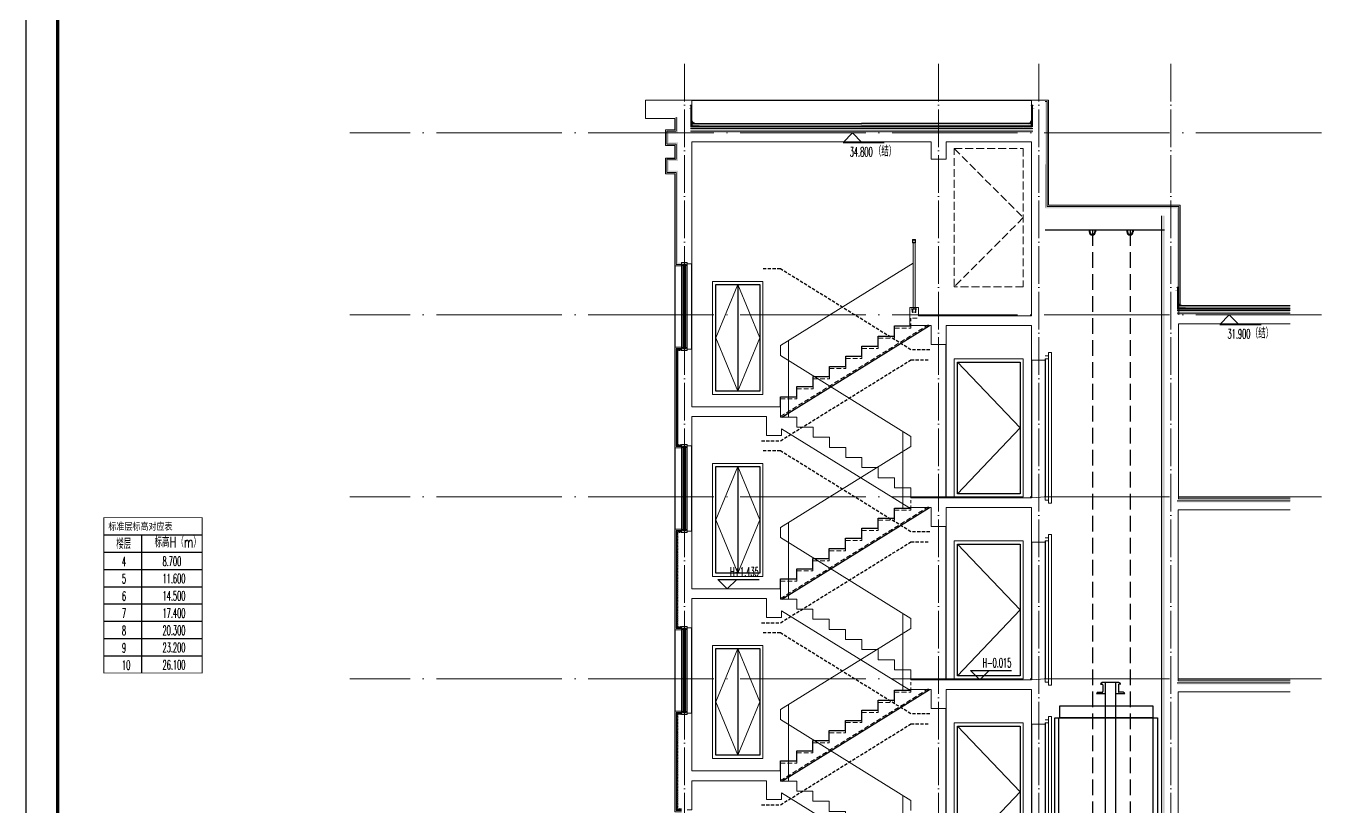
# Model space of a CAD drawing. Extents: x -518115 to 1124316, y -209821 to 1628073.
# Drawn here: x 947430 to 968385, y -85763 to -73330 of the extents above; entities that cross this region are included whole.
import ezdxf
from ezdxf.xclip import XClip

# ---------------------------------------------------------------- set-up
doc = ezdxf.new("R2010")
doc.units = 0
doc.header["$LTSCALE"] = 1000
doc.header["$MEASUREMENT"] = 0
doc.header["$XCLIPFRAME"] = 0
for name, pattern in [('__DASH', [0.35, 0.25, -0.1]), ('DASH', [0.35, 0.25, -0.1]), ('DOTE', [2.42, 2, -0.2, 0.02, -0.2]), ('HIDDEN', [0.375, 0.25, -0.125])]:
    doc.linetypes.add(name, pattern=pattern)
for name, color, linetype in [('3-屋面构造层', 157, 'Continuous'), ('C-Sheet-图框', 101, 'Continuous'), ('DIM_ELEV', 3, 'Continuous'), ('PUB_TEXT', 4, 'Continuous'), ('SURFACE', 6, 'Continuous'), ('图框', 140, 'Continuous'), ('审核', 1, 'Continuous'), ('看线', 251, 'Continuous'), ('立面-看线', 251, 'Continuous'), ('设备', 253, 'Continuous')]:
    doc.layers.add(name, color=color, linetype=linetype)
for name, color, linetype, lineweight in [('DOTE', 19, 'DOTE', 9), ('PUB_HATCH', 8, 'Continuous', 9), ('S_WINDOW', 144, 'Continuous', 15), ('STAIR', 2, 'Continuous', 18), ('WINDOW', 144, 'Continuous', 15), ('内粉刷', 37, 'Continuous', 9), ('填充', 251, 'Continuous', 5), ('立面-普通轮廓', 7, 'Continuous', 18), ('立面-栏杆', 105, 'Continuous', 15), ('立面-窗', 129, 'Continuous', 30), ('立面-窗开启线', 250, 'Continuous', 13), ('细细', 250, 'Continuous', 0)]:
    doc.layers.add(name, color=color, linetype=linetype, lineweight=lineweight)
doc.layers.add('yichutu', color=7, linetype='Continuous', true_color=0xffffff, plot=False)
doc.styles.add('_TCH_DIM', font='SIMPLEX.shx', dxfattribs={"width": 0.7, "bigfont": 'GBCBIG.shx'})
doc.styles.add('宋体', font='', dxfattribs={"height": 50})
doc.styles.get('宋体').set_extended_font_data('SimSun')
pattern_1 = [(315, (-218910.2607, -140541.0897), (-1.767766953, -1.767766953), []), (315, (-218909.0822, -140541.0897), (-1.767766953, -1.767766953), [])]
pattern_2 = [(315, (-218910.2607, -141979.3279), (-1.767766953, -1.767766953), []), (315, (-218909.0822, -141979.3279), (-1.767766953, -1.767766953), [])]

# ---------------------------------------------------------------- blocks, each defined once
blk = doc.blocks.new('A$C549D2611')
at = {"layer": '图框'}
blk.add_lwpolyline([(0, 0), (42050, 0), (42050, -29700), (0, -29700)], close=True, dxfattribs=at)
blk.add_lwpolyline([(0, 0), (42050, 0), (42050, -29700), (0, -29700)], close=True, dxfattribs=at)
at = {"layer": '图框', "const_width": 50}
blk.add_lwpolyline([(41550, -29200), (41550, -500), (1250, -500), (1250, -29200)], close=True, dxfattribs=at)
blk = doc.blocks.new('FGSDFSFSEFESFES')
at = {"layer": 'WINDOW', "ltscale": 0.8}
for p, q in [((175259, -121034), (175209, -121034)), ((175259, -121084), (175209, -121084)), ((175259, -123284), (175209, -123284)), ((175259, -123334), (175209, -123334))]:
    blk.add_line(p, q, dxfattribs=at)
blk.add_lwpolyline([(175159, -123384), (175209, -123384), (175209, -120984), (175159, -120984), (175159, -123384)], dxfattribs=at)
blk = doc.blocks.new('zrszerf')
at = {"layer": '细细'}
h = blk.add_hatch(dxfattribs=at)
h.set_pattern_fill('金属', color=256, style=0)
h.set_pattern_definition(pattern_1)
h.paths.add_polyline_path([(257695, 608543), (257715, 608543), (257715, 608557), (257765, 608557), (257765, 608543), (257785, 608543), (257785, 608588), (257695, 608588)])
h.paths.add_polyline_path([(257713, 608559), (257713, 608545), (257697, 608545), (257697, 608586), (257783, 608586), (257783, 608545), (257767, 608545), (257767, 608559)], flags=16)
h = blk.add_hatch(dxfattribs=at)
h.set_pattern_fill('金属', color=256, style=0)
h.set_pattern_definition(pattern_1)
h.paths.add_polyline_path([(257762, 608555), (257762, 608530), (257750, 608530), (257750, 608540), (257729, 608540), (257729, 608530), (257717, 608530), (257717, 608555)])
h.paths.add_polyline_path([(257719, 608553), (257719, 608532), (257727, 608532), (257727, 608542), (257752, 608542), (257752, 608532), (257760, 608532), (257760, 608553)], flags=16)
h = blk.add_hatch(color=256, dxfattribs=at)
edge = h.paths.add_edge_path()
edge.add_line((257735, 608540), (257735, 608528))
edge.add_arc((257740, 608520), 9.44, 61.5175, 118.4825, ccw=False)
edge.add_line((257744, 608528), (257744, 608540))
edge.add_arc((257740, 608548), 9.44, 241.5175, 298.4825, ccw=False)
h = blk.add_hatch(dxfattribs=at)
h.set_pattern_fill('金属', color=256, style=0)
h.set_pattern_definition(pattern_2)
h.paths.add_polyline_path([(257695, 607233), (257715, 607233), (257715, 607220), (257765, 607220), (257765, 607233), (257785, 607233), (257785, 607188), (257695, 607188)])
h.paths.add_polyline_path([(257713, 607218), (257713, 607231), (257697, 607231), (257697, 607190), (257783, 607190), (257783, 607231), (257767, 607231), (257767, 607218)], flags=16)
h = blk.add_hatch(dxfattribs=at)
h.set_pattern_fill('金属', color=256, style=0)
h.set_pattern_definition(pattern_2)
h.paths.add_polyline_path([(257762, 607222), (257762, 607247), (257750, 607247), (257750, 607237), (257729, 607237), (257729, 607247), (257717, 607247), (257717, 607222)])
h.paths.add_polyline_path([(257719, 607224), (257719, 607245), (257727, 607245), (257727, 607235), (257752, 607235), (257752, 607245), (257760, 607245), (257760, 607224)], flags=16)
h = blk.add_hatch(color=256, dxfattribs=at)
edge = h.paths.add_edge_path()
edge.add_line((257735, 607237), (257735, 607249))
edge.add_arc((257740, 607257), 9.44, 241.5175, 298.4825)
edge.add_line((257744, 607249), (257744, 607237))
edge.add_arc((257740, 607229), 9.44, 61.5175, 118.4825)
at = {"layer": 'S_WINDOW'}
for p, q in [((257695, 607233), (257695, 608543)), ((257717, 607247), (257717, 608530)), ((257762, 607247), (257762, 608530)), ((257785, 607233), (257785, 608543))]:
    blk.add_line(p, q, dxfattribs=at)
for points in [[(257785, 608588), (257785, 608543), (257765, 608543), (257765, 608557), (257715, 608557), (257715, 608543), (257695, 608543), (257695, 608588)], [(257783, 608586), (257783, 608545), (257767, 608545), (257767, 608559), (257713, 608559), (257713, 608545), (257697, 608545), (257697, 608586)], [(257762, 608555), (257762, 608530), (257750, 608530), (257750, 608540), (257729, 608540), (257729, 608530), (257717, 608530), (257717, 608555)], [(257760, 608553), (257760, 608532), (257752, 608532), (257752, 608542), (257727, 608542), (257727, 608532), (257719, 608532), (257719, 608553)], [(257785, 607188), (257785, 607233), (257765, 607233), (257765, 607220), (257715, 607220), (257715, 607233), (257695, 607233), (257695, 607188)], [(257783, 607190), (257783, 607231), (257767, 607231), (257767, 607218), (257713, 607218), (257713, 607231), (257697, 607231), (257697, 607190)], [(257762, 607222), (257762, 607247), (257750, 607247), (257750, 607237), (257729, 607237), (257729, 607247), (257717, 607247), (257717, 607222)], [(257760, 607224), (257760, 607245), (257752, 607245), (257752, 607235), (257727, 607235), (257727, 607245), (257719, 607245), (257719, 607224)]]:
    blk.add_lwpolyline(points, close=True, dxfattribs=at)
at = {"layer": '细细'}
for points in [[(257729, 608530), (257729, 607247)], [(257735, 607249), (257735, 608540)], [(257744, 607249), (257744, 608540)], [(257750, 608530), (257750, 607247)]]:
    blk.add_lwpolyline(points, dxfattribs=at)
for points in [[(257735, 608540), (257735, 608528, -0.253805), (257744, 608528), (257744, 608540, -0.253805)], [(257735, 607237), (257735, 607249, 0.253805), (257744, 607249), (257744, 607237, 0.253805)]]:
    blk.add_lwpolyline(points, format="xyb", close=True, dxfattribs=at)
blk = doc.blocks.new('BFGBFBCBVFB')
at = {"layer": '立面-看线'}
h = blk.add_hatch(dxfattribs=at)
h.set_pattern_fill('HONEY', color=256, scale=7)
h.set_pattern_definition([(0, (93631.251, -359366.987), (16.66875, 9.623705), [11.1125, -22.225]), (120, (93631.251, -359366.987), (-16.66874801, 9.62370845), [11.1125, -22.225]), (60, (93631.251, -359366.987), (1.99e-06, 19.24741345), [-22.225, 11.1125])])
h.paths.add_polyline_path([(896472, 26020), (896472, 25995), (898272, 25995), (898272, 26020)])
h = blk.add_hatch(dxfattribs=at)
h.set_pattern_fill('HONEY', color=256, scale=7)
h.set_pattern_definition([(0, (77469.076, -360831.97), (16.66875, 9.623705), [11.1125, -22.225]), (120, (77469.076, -360831.97), (-16.66874801, 9.62370845), [11.1125, -22.225]), (60, (77469.076, -360831.97), (1.99e-06, 19.24741345), [-22.225, 11.1125])])
h.paths.add_polyline_path([(888492, 24615), (888522, 24615), (888522, 25515), (888577, 25515), (888577, 25545), (888492, 25545)])
h = blk.add_hatch(dxfattribs=at)
h.set_pattern_fill('HONEY', color=256, scale=7)
h.set_pattern_definition([(0, (77469.098, -360831.968), (16.66875, 9.623705), [11.1125, -22.225]), (120, (77469.098, -360831.968), (-16.66874801, 9.62370845), [11.1125, -22.225]), (60, (77469.098, -360831.968), (1.99e-06, 19.24741345), [-22.225, 11.1125])])
h.paths.add_polyline_path([(888492, 24615), (888522, 24615), (888522, 24015), (888577, 24015), (888577, 23985), (888492, 23985)])
at = {"layer": 'PUB_HATCH', "color": 215, "true_color": 0xa953a0}
blk.add_line((896472, 26020), (898272, 26020), dxfattribs=at)
blk.add_lwpolyline([(888577, 25545), (888492, 25545), (888492, 23985), (888577, 23985)], dxfattribs=at)
at = {"layer": 'STAIR', "linetype": 'HIDDEN', "ltscale": 0.3}
blk.add_line((890152, 24462), (892521, 25930), dxfattribs=at)
blk.add_lwpolyline([(890152, 24580), (890152, 24741), (890412, 24741), (890412, 24902), (890672, 24902), (890672, 25063), (890932, 25063), (890932, 25224), (891192, 25224), (891192, 25386), (891452, 25386), (891452, 25547), (891712, 25547), (891712, 25708), (891972, 25708), (891972, 25869), (892232, 25869), (892232, 26030)], dxfattribs=at)
at = {"layer": '内粉刷'}
for p, q in [((896492, 25875), (898272, 25875)), ((896492, 23150), (896492, 25875)), ((890152, 24615), (888742, 24615)), ((888742, 24460), (889932, 24460)), ((889932, 24460), (889932, 24160)), ((889932, 24160), (890172, 24160)), ((890172, 24160), (890172, 24265)), ((894152, 23165), (892232, 23165))]:
    blk.add_line(p, q, dxfattribs=at)
for points in [[(894372, 26080), (894152, 26065)], [(894372, 26080), (894372, 26030)], [(898272, 26050), (896492, 26050)], [(894152, 25910), (894152, 25360), (894372, 25360)], [(888577, 25565), (888472, 25565), (888472, 23965), (888577, 23965)], [(888667, 25535), (888742, 25535), (888742, 24615)], [(892232, 23165), (892232, 23326), (891972, 23326), (891972, 23487), (891712, 23487), (891712, 23648), (891452, 23648), (891452, 23809), (891192, 23809), (891192, 23971), (890932, 23971), (890932, 24132), (890672, 24132), (890672, 24293), (890412, 24293), (890412, 24454), (890152, 24454), (890152, 24615)], [(888667, 23995), (888742, 23995), (888742, 24460)], [(894152, 23010), (892792, 23010), (892792, 22710), (892552, 22710), (892552, 23010), (892198, 23010), (890172, 24265)]]:
    blk.add_lwpolyline(points, dxfattribs=at)
at = {"layer": '看线'}
for p, q in [((888472, 26865), (888472, 25565)), ((888742, 25535), (888742, 26895)), ((892792, 23165), (892792, 25610)), ((894152, 25360), (894152, 23165)), ((894372, 25380), (894372, 23180))]:
    blk.add_line(p, q, dxfattribs=at)
at = {"layer": '看线', "color": 32}
for p, q in [((896492, 26080), (898272, 26080)), ((890177, 24454), (892527, 25910))]:
    blk.add_line(p, q, dxfattribs=at)
blk.add_lwpolyline([(890152, 24615), (890152, 24776), (890412, 24776), (890412, 24937), (890672, 24937), (890672, 25098), (890932, 25098), (890932, 25259), (891192, 25259), (891192, 25421), (891452, 25421), (891452, 25582), (891712, 25582), (891712, 25743), (891972, 25743), (891972, 25904), (892232, 25904), (892232, 25910)], dxfattribs=at)
at = {"xscale": -1}
for name, p in [('zrszerf', (1146362, -581673)), ('FGSDFSFSEFESFES', (1069631, 146464))]:
    blk.add_blockref(name, p, dxfattribs=at)
blk = doc.blocks.new('A$C4D992532')
at = {"layer": 'C-Sheet-图框', "color": 0}
for p, q in [((-872, 1100), (-89, 1100)), ((-872, 1100), (-89, 1100)), ((-572, 1100), (-572, 0)), ((-872, 962), (-89, 962)), ((-872, 825), (-89, 825)), ((-872, 687), (-89, 687)), ((-872, 550), (-89, 550)), ((-872, 412), (-89, 412)), ((-872, 275), (-89, 275)), ((-872, 137), (-89, 137))]:
    blk.add_line(p, q, dxfattribs=at)
at = {"layer": 'C-Sheet-图框', "color": 0, "const_width": 6}
blk.add_lwpolyline([(-872, 0), (-89, 0), (-89, 1237), (-872, 1237)], close=True, dxfattribs=at)
at = {"layer": 'PUB_TEXT', "color": 2, "style": '宋体', "width": 0.8}
blk.add_text('标准层标高对应表', height=57, dxfattribs=at).set_placement((-836, 1140))
at = {"layer": 'PUB_TEXT', "style": '_TCH_DIM'}
for s, height, width, p in [('楼层', 84.4, 0.7, (-773, 989)), ('标高H（m）', 84.4, 0.7, (-468, 1001)), ('4', 74.4, 0.494118, (-728, 851)), ('8.700', 74.4, 0.494118, (-405, 853)), ('5', 74.4, 0.494118, (-728, 714)), ('11.600', 74.4, 0.494118, (-405, 716)), ('6', 74.4, 0.494118, (-728, 576)), ('14.500', 74.4, 0.494118, (-405, 578)), ('7', 74.4, 0.494118, (-728, 439)), ('17.400', 74.4, 0.494118, (-405, 441)), ('8', 74.4, 0.494118, (-728, 301)), ('20.300', 74.4, 0.494118, (-405, 303)), ('9', 74.4, 0.494118, (-728, 164)), ('23.200', 74.4, 0.494118, (-405, 166)), ('10', 74.4, 0.494118, (-728, 26)), ('26.100', 74.4, 0.494118, (-405, 28))]:
    blk.add_text(s, height=height, dxfattribs=dict(at, width=width)).set_placement(p)
blk = doc.blocks.new('yct-841-594-84100-59399.9999999999-100-1000.0')
at = {"layer": 'yichutu', "color": 7, "true_color": 0xffffff}
blk.add_lwpolyline([(0, 0), (0, 59400), (84100, 59400), (84100, 0)], close=True, dxfattribs=at)
blk = doc.blocks.new('A$C3EC504A2')
at = {"layer": '设备', "color": 206}
for p, q in [((-213, 1599), (-143, 1599)), ((-173, 1735), (-143, 1735)), ((143, 1764), (-143, 1764)), ((-133, 1725), (-133, 1609)), ((-92, 1764), (-92, -1418)), ((83, 1764), (83, -1418)), ((83, 1764), (83, 1570)), ((133, 1725), (133, 1609)), ((173, 1735), (143, 1735)), ((213, 1599), (143, 1599)), ((-92, 1570), (-242, 1570)), ((242, 1570), (83, 1570)), ((-952, 1158), (-869, 1158)), ((-175, -1205), (-175, -870)), ((175, -1205), (175, -870)), ((300, -1038), (-300, -1038)), ((-960, -1298), (835, -1298)), ((-960, -1298), (-960, -1418)), ((835, -1298), (835, -1418)), ((-960, -1418), (835, -1418)), ((-213, -1557), (-143, -1557)), ((-173, -1491), (-143, -1491)), ((143, -1462), (-143, -1462)), ((-142, -1418), (-142, -1462)), ((-133, -1501), (-133, -1547)), ((-92, -1462), (-92, -1586)), ((83, -1462), (83, -1586)), ((133, -1418), (133, -1462)), ((133, -1501), (133, -1547)), ((173, -1491), (143, -1491)), ((213, -1557), (143, -1557)), ((242, -1586), (-242, -1586))]:
    blk.add_line(p, q, dxfattribs=at)
for points in [[(723, 1363), (723, 1158), (-869, 1158), (-869, 1363)], [(723, 1158), (723, -1298), (-960, -1298), (-960, 1158)]]:
    blk.add_lwpolyline(points, close=True, dxfattribs=at)
for points in [[(-960, 1158), (-893, 1158), (-893, -1298)], [(723, 1158), (806, 1158), (806, -1298)]]:
    blk.add_lwpolyline(points, dxfattribs=at)
for centre, radius, start, end in [((-213, 1570), 29.1, 90, 180), ((-143, 1735), 29.1, 90, 180), ((-143, 1725), 10, 0, 90), ((-143, 1609), 10, 270, 0), ((143, 1725), 10, 90, 180), ((143, 1609), 10, 180, 270), ((143, 1735), 29.1, 0, 90), ((213, 1570), 29.1, 0, 90), ((-213, -1586), 29.1, 90, 180), ((-143, -1491), 29.1, 90, 180), ((-143, -1501), 10, 0, 90), ((-143, -1547), 10, 270, 0), ((143, -1501), 10, 90, 180), ((143, -1547), 10, 180, 270), ((143, -1491), 29.1, 0, 90), ((213, -1586), 29.1, 0, 90)]:
    blk.add_arc(centre, radius, start, end, dxfattribs=at)
blk = doc.blocks.new('FGHFG4334GDFGDFFGGGGGGDFG4G')
at = {"layer": 'SURFACE', "const_width": 2.25}
for points in [[(47, 0), (0, 0)], [(47, -28), (0, -28)]]:
    blk.add_lwpolyline(points, dxfattribs=at)
at = {"layer": 'SURFACE', "const_width": 1.5}
blk.add_lwpolyline([(47, 17, -1), (47, 5), (47, -7, -1), (47, -19), (47, -37), (53, -48), (53, -73)], format="xyb", dxfattribs=at)
blk = doc.blocks.new('FGDGDGD')
at = {"layer": '3-屋面构造层'}
h = blk.add_hatch(dxfattribs=at)
h.set_pattern_fill('隔热材料01', color=256, scale=7.692308, style=0)
h.set_pattern_definition([(270, (9.5186, 433.228), (3.846153863, -7e-16), [0.385980771, -3.460173092]), (270, (6.637, 433.228), (3.846153863, -7e-16), [0.385980771, -3.460173092]), (90, (8.5996, 430.618), (-3.846153863, 2e-16), [0.385980771, -3.460173092]), (90, (7.556, 430.618), (-3.846153863, 2e-16), [0.385980771, -3.460173092]), (180, (10.002, 430), (-5e-16, -3.846153863), [3.848019248, 0.001865385]), (135, (8.9282, 430.193), (2e-16, 3.846144175), [0.328307694, -5.110980792]), (116.56505, (12.5422, 430.4251), (8.6793e-06, 3.8461487416), [0.215769232, -8.384500037]), (116.56505, (8.696, 430.4251), (8.6793e-06, 3.8461487416), [0.215769232, -8.384500037]), (153.43495, (13.1603, 430), (-8.679e-06, 3.846148742), [0.431538463, -8.168730805]), (153.43495, (9.3142, 430), (-8.679e-06, 3.846148742), [0.431538463, -8.168730805]), (63.43495, (12.4457, 431.0041), (-8.6793e-06, 3.8461487416), [2.054923086, -6.545346183]), (63.43495, (8.5996, 431.0041), (-8.6793e-06, 3.8461487416), [2.054923086, -6.545346183]), (116.56505, (13.3647, 433.228), (8.6793e-06, 3.8461487416), [0.215769232, -8.384500037]), (116.56505, (9.5186, 433.228), (8.6793e-06, 3.8461487416), [0.215769232, -8.384500037]), (135, (9.422, 433.421), (2e-16, 3.846144175), [0.328307694, -5.110980792]), (153.43495, (13.036, 433.6532), (-8.679e-06, 3.846148742), [0.431538463, -8.168730805]), (153.43495, (9.19, 433.6532), (-8.679e-06, 3.846148742), [0.431538463, -8.168730805]), (45, (6.7336, 433.421), (2e-16, 3.846144175), [0.328307694, -5.110980792]), (63.43495, (10.4833, 433.228), (-8.6793e-06, 3.8461487416), [0.215769232, -8.384500037]), (63.43495, (6.6371, 433.228), (-8.6793e-06, 3.8461487416), [0.215769232, -8.384500037]), (26.56505, (10.812, 433.6532), (8.679e-06, 3.846148742), [0.431538463, -8.168730805]), (26.56505, (6.9658, 433.6532), (8.679e-06, 3.846148742), [0.431538463, -8.168730805]), (116.56505, (11.4023, 431.0041), (8.6793e-06, 3.8461487416), [2.054923086, -6.545346183]), (116.56505, (7.5561, 431.0041), (8.6793e-06, 3.8461487416), [2.054923086, -6.545346183]), (45, (7.2275, 430.193), (2e-16, 3.846144175), [0.328307694, -5.110980792]), (63.43495, (11.3058, 430.4251), (-8.6793e-06, 3.8461487416), [0.215769232, -8.384500037]), (63.43495, (7.4596, 430.4251), (-8.6793e-06, 3.8461487416), [0.215769232, -8.384500037]), (26.56505, (10.6877, 430), (8.679e-06, 3.846148742), [0.431538463, -8.168730805]), (26.56505, (6.8415, 430), (8.679e-06, 3.846148742), [0.431538463, -8.168730805])])
edge = h.paths.add_edge_path()
edge.add_arc((682181, 585366), 9.23, 450, 540, ccw=False)
edge.add_line((682181, 585375), (682192, 585375))
edge.add_line((682192, 585375), (682192, 585366))
edge.add_line((682192, 585366), (682172, 585366))
h = blk.add_hatch(dxfattribs=at)
h.set_pattern_fill('混凝土', color=256, scale=5, angle=-1.1458, style=0)
h.set_pattern_definition([(48.854237, (-82751.966, -43707.863), (35.7930991, -3.8540962), [3.75, -41.25]), (353.854237, (-82751.966, -43707.863), (-6.1841378, 37.7408106), [3, -33]), (99.305637, (-82748.983, -43708.185), (29.6089874, 33.886691), [3.1870095, -35.0571056]), (45.038437, (-82751.766, -43697.865), (53.1858973, -9.3413237), [5.625, -61.875]), (95.489837, (-82747.334, -43698.644), (47.6977146, 47.7616795), [4.7805144, -52.58565]), (350.038437, (-82751.766, -43697.865), (47.6976773, 47.7617167), [4.5, -49.5]), (19.854237, (-82746.817, -43700.465), (29.4368469, -20.7237073), [3.75, -41.25]), (324.854237, (-82746.817, -43700.465), (12.8883392, 36.0069862), [3, -33]), (70.305637, (-82744.364, -43702.192), (42.3251977, 15.2832459), [3.1870095, -35.0571056]), (36.3542372, (-82751.966, -43707.863), (0.9406985, 16.62920733), [0, -32.6, 0, -33.5, 0, -33.125]), (6.3542372, (-82751.966, -43707.863), (13.54517982, 19.45362572), [0, -19.1, 0, -31.85, 0, -12.625]), (326.3542372, (-82763.114, -43707.64), (26.66323482, -1.66123381), [0, -12.5, 0, -39, 0, -51.75]), (316.3542372, (-82768.113, -43707.54), (29.2535633, 4.4211788), [0, -16.25, 0, -25.9, 0, -36.75])])
h.paths.add_polyline_path([(674875, 585046), (674875, 585086), (682172, 585086), (682172, 585046)])
h = blk.add_hatch(dxfattribs=at)
h.set_pattern_fill('隔热材料03', color=256, scale=12.5, style=0)
h.set_pattern_definition([(113.578, (-500407.8114, 374696.8656), (-0.0086926214, 6.2699620763), [1.075, -0.5693125, 2.8375, -0.5693125, 1.075, -0.6825]), (66.42, (-500406.1744, 374696.8656), (2.727787851, 6.0425e-05), [1.075, -0.5693125, 2.840375, -0.5693125, 1.075, -0.6825]), (180, (-500406.1744, 374696.8656), (0, 6.25), [1.636625, -1.0910625]), (180, (-500407.538, 374702.4906), (0, 6.25), [1.636625, -1.0910625]), (90, (-500405.7427, 374697.8548), (2.72775, 2e-16), [0.52175, -5.72825]), (90, (-500407.1066, 374700.9798), (2.72775, 2e-16), [0.52175, -5.72825]), (90, (-500408.2427, 374697.8548), (2.72775, 2e-16), [0.52175, -5.72825]), (90, (-500409.6066, 374700.9798), (2.72775, 2e-16), [0.52175, -5.72825])])
edge = h.paths.add_edge_path()
edge.add_line((682178, 585086), (682178, 585050))
edge.add_arc((682172, 585050), 6.25, 270, 360, ccw=False)
edge.add_line((682172, 585044), (682172, 585086))
edge.add_line((682172, 585086), (682178, 585086))
h = blk.add_hatch(dxfattribs=at)
h.set_pattern_fill('焦渣矿渣', color=256, scale=4, angle=-1.1458, style=0)
h.set_pattern_definition([(358.8542372, (-82751.966, -43697.863), (8.27546507, 13.69326162), [1.6, -14.4]), (298.8542372, (-82751.966, -43697.863), (15.99644496, -0.32013217), [1.6, -14.4]), (238.8542372, (-82750.366, -43697.895), (7.72097989, -14.0133938), [1.6, -14.4]), (268.8542372, (-82745.567, -43697.991), (15.83683295, -8.3183365), [2.4, -11.456]), (268.8542372, (-82743.967, -43698.023), (15.83683295, -8.3183365), [2.4, -11.456]), (268.8542372, (-82742.368, -43698.055), (15.83683295, -8.3183365), [2.4, -11.456])])
h.paths.add_polyline_path([(674875, 585006), (674875, 585036), (682192, 585036), (682192, 585006)])
h = blk.add_hatch(dxfattribs=at)
h.set_pattern_fill('加气混凝土', color=256, scale=5, style=0)
h.set_pattern_definition([(0, (-82734.266, -43726.163), (30, 60), [0, -60]), (0, (-82769.366, -43734.263), (30, 60), [0, -60]), (0, (-82749.866, -43734.863), (30, 60), [0, -60]), (0, (-82728.566, -43717.163), (30, 60), [0, -60]), (0, (-82753.466, -43737.863), (30, 60), [0, -60]), (0, (-82722.566, -43679.363), (30, 60), [0, -60]), (0, (-82740.866, -43684.163), (30, 60), [0, -60]), (0, (-82731.266, -43691.663), (30, 60), [0, -60]), (0, (-82780.166, -43692.863), (30, 60), [0, -60]), (0, (-82750.766, -43695.563), (30, 60), [0, -60]), (0, (-82762.166, -43710.863), (30, 60), [0, -60]), (0, (-82761.566, -43733.363), (30, 60), [0, -60]), (0, (-82739.066, -43735.763), (30, 60), [0, -60]), (0, (-82722.566, -43709.363), (30, 60), [0, -60]), (0, (-82778.666, -43718.663), (30, 60), [0, -60]), (0, (-82773.566, -43708.463), (30, 60), [0, -60]), (0, (-82750.166, -43712.663), (30, 60), [0, -60]), (0, (-82758.566, -43721.363), (30, 60), [0, -60]), (0, (-82763.366, -43701.563), (30, 60), [0, -60]), (0, (-82755.866, -43679.063), (30, 60), [0, -60]), (0, (-82776.266, -43731.263), (30, 60), [0, -60]), (0, (-82743.266, -43691.363), (30, 60), [0, -60]), (0, (-82771.166, -43690.463), (30, 60), [0, -60]), (0, (-82775.966, -43682.663), (30, 60), [0, -60]), (130.601294, (-82726.2516, -43698.149), (-149.999998343, 180.000000787), [2.6341554, -1103.7111]), (18.4349488, (-82730.537, -43697.006), (149.99999945, 59.99999956), [2.710524, -376.76279]), (90, (-82730.537, -43699.578), (30, 60), [2.5714284, -117.428565]), (161.565051, (-82727.966, -43700.435), (-150.000000755, 59.99999553), [2.710524, -376.76279]), (53.1301023, (-82727.966, -43700.435), (30.00000006, 59.99999997), [2.857143, -297.14285]), (135, (-82725.68, -43731.006), (-30.00000363, 59.99999594), [2.424366, -167.28126]), (45, (-82729.109, -43731.006), (29.9999998, 59.99999976), [2.424366, -167.28126]), (135, (-82727.394, -43732.72), (-30.00000363, 59.99999594), [2.424366, -167.28126]), (45, (-82727.394, -43732.72), (29.9999998, 59.99999976), [2.424366, -167.28126]), (116.565051, (-82754.537, -43690.72), (-5.2e-06, 119.9999967), [3.1943826, -63.88765]), (180, (-82755.966, -43687.863), (-30, 60), [3.4285716, -56.571425]), (63.434949, (-82760.823, -43690.72), (3e-07, 119.9999994), [3.1943826, -63.88765]), (116.565051, (-82759.394, -43693.58), (-5.2e-06, 119.9999967), [3.1943826, -63.88765]), (0, (-82759.394, -43693.58), (30, 60), [3.4285716, -56.571425]), (63.434949, (-82755.966, -43693.58), (3e-07, 119.9999994), [3.1943826, -63.88765]), (107.102728, (-82731.9658, -43711.0063), (-89.999996559, 300.000000484), [3.8861346, -1628.29025]), (143.972626, (-82733.1087, -43707.292), (-569.999992774, 419.999999525), [3.8861346, -812.202]), (180, (-82736.25, -43705.006), (-30, 60), [3.7142856, -56.28571]), (36.0273733, (-82743.1087, -43707.292), (569.999995788, 419.999995472), [3.8861346, -812.202]), (71.5650511, (-82744.252, -43710.721), (90.00000046, 299.99999948), [3.6140316, -375.85928]), (107.102728, (-82743.1087, -43714.4348), (-89.999996559, 300.000000484), [3.8861346, -1628.29025]), (143.972626, (-82739.966, -43716.7206), (-569.999992774, 419.999999525), [3.8861346, -812.202]), (0, (-82739.966, -43716.72), (30, 60), [3.7142856, -56.28571]), (36.0273733, (-82736.2516, -43716.7206), (569.999995788, 419.999995472), [3.8861346, -812.202]), (71.5650511, (-82733.109, -43714.435), (90.00000046, 299.99999948), [3.6140316, -375.85928]), (150.255118, (-82731.3944, -43683.006), (-90.000000213, 59.999999257), [2.303502, -481.43196]), (90, (-82733.394, -43684.15), (30, 60), [2.2857144, -117.714275]), (29.7448813, (-82733.3944, -43684.149), (90.000000053, 59.99999972), [2.303502, -481.43196]), (116.565051, (-82745.394, -43725.58), (-5.2e-06, 119.9999967), [3.1943826, -63.88765]), (168.690067, (-82746.823, -43722.7206), (-270.0000002, 59.999998494), [2.9137254, -608.96855]), (41.1859251, (-82751.9658, -43724.149), (749.999995456, 659.999994229), [3.0371844, -1272.5802]), (90, (-82751.966, -43727.006), (30, 60), [2.857143, -117.14285]), (138.814074, (-82749.68, -43729.0063), (-749.999986669, 660.000004204), [3.0371844, -1272.5802]), (16.6992442, (-82749.68, -43729.0063), (989.999992552, 299.999996858), [2.982945, -1249.85375]), (60.9453959, (-82746.823, -43728.149), (29.99999992, 59.999999469), [2.9416086, -1232.53395]), (109.983106, (-82770.5373, -43700.4348), (-150.000000565, 419.9999988885), [3.3442002, -1401.21975]), (155.556045, (-82771.68, -43697.292), (-390.0000014866, 179.99999626), [3.4522986, -1446.51315]), (24.4439547, (-82777.9658, -43697.292), (390.0000001945, 179.999999134), [3.4522986, -1446.51315]), (70.0168934, (-82779.1087, -43700.4348), (150.000000452, 419.999998958), [3.3442002, -1401.21975]), (109.983106, (-82777.9658, -43703.5777), (-150.000000565, 419.9999988885), [3.3442002, -1401.21975]), (160.016893, (-82774.823, -43704.7206), (-150.000000088, 59.999997267), [3.3442002, -698.93775]), (19.9831065, (-82774.823, -43704.7206), (149.999999176, 59.999999905), [3.3442002, -698.93775]), (70.0168934, (-82771.68, -43703.5777), (150.000000452, 419.999998958), [3.3442002, -1401.21975]), (122.005383, (-82748.2516, -43705.8634), (-30.000004026, 59.999996937), [2.6954232, -563.3434]), (18.4349488, (-82752.252, -43704.435), (149.99999945, 59.99999956), [2.710524, -376.76279]), (90, (-82752.252, -43707.006), (30, 60), [2.5714284, -117.428565]), (161.565051, (-82749.68, -43707.863), (-150.000000755, 59.99999553), [2.710524, -376.76279]), (54.4623222, (-82749.68, -43707.8634), (209.999999696, 299.99999955), [2.457807, -1029.82115]), (116.565051, (-82765.68, -43720.435), (-5.2e-06, 119.9999967), [3.1943826, -63.88765]), (180, (-82767.11, -43717.58), (-30, 60), [3.142857, -56.85714]), (59.0362434, (-82771.966, -43720.435), (30.000000098, 59.99999971), [3.3319728, -696.3822]), (120.963756, (-82770.2516, -43723.292), (-30.0000041, 59.999997245), [3.3319728, -696.3822]), (0, (-82770.25, -43723.29), (30, 60), [3.142857, -56.85714]), (63.434949, (-82767.11, -43723.29), (3e-07, 119.9999994), [3.1943826, -63.88765])])
h.paths.add_polyline_path([(682192, 584936), (674875, 584936), (674875, 584966), (682192, 584966)])
at = {"layer": '立面-看线'}
h = blk.add_hatch(dxfattribs=at)
h.set_pattern_fill('HONEY', color=256, scale=7)
h.set_pattern_definition([(0, (-799653.24, -415240.13), (16.66875, 9.623705), [11.1125, -22.225]), (120, (-799653.24, -415240.13), (-16.66874801, 9.62370845), [11.1125, -22.225]), (60, (-799653.24, -415240.13), (1.99e-06, 19.24741345), [-22.225, 11.1125])])
h.paths.add_polyline_path([(682192, 584966), (674875, 584966), (674875, 585006), (682192, 585006)])
at = {"layer": '3-屋面构造层'}
for p, q in [((682178, 585086), (674875, 585086)), ((682172, 585086), (682172, 585044)), ((682172, 585046), (674875, 585046)), ((682192, 585036), (674875, 585036))]:
    blk.add_line(p, q, dxfattribs=at)
at = {"layer": '3-屋面构造层', "color": 251, "linetype": 'DASH', "ltscale": 0.05, "true_color": 0x636466, "const_width": 2.5}
for points in [[(682057, 585043), (682172, 585043, 0.414214), (682179, 585050), (682179, 585366)], [(682057, 585039), (682172, 585039, 0.414214), (682183, 585050), (682183, 585366)]]:
    blk.add_lwpolyline(points, format="xyb", dxfattribs=at)
at = {"layer": '3-屋面构造层', "color": 251, "true_color": 0x636466}
for points in [[(682057, 585041), (682172, 585041, 0.414214), (682180, 585050), (682180, 585366)], [(682057, 585044), (682172, 585044, 0.414214), (682178, 585050), (682178, 585366)], [(682057, 585040), (682172, 585040, 0.414214), (682182, 585050), (682182, 585366), (682184, 585366), (682184, 585050, -0.414214), (682172, 585038), (682057, 585038)]]:
    blk.add_lwpolyline(points, format="xyb", dxfattribs=at)
at = {"layer": '3-屋面构造层', "ltscale": 0.8}
blk.add_lwpolyline([(682172, 585366, -0.414214), (682181, 585375), (682192, 585375), (682192, 585366), (682172, 585366)], format="xyb", dxfattribs=at)
at = {"layer": '3-屋面构造层', "color": 251, "linetype": 'DASH', "ltscale": 0.05, "true_color": 0x636466, "const_width": 2.5}
for points in [[(682043, 585039), (674875, 585039)], [(682057, 585043), (682043, 585039)]]:
    blk.add_lwpolyline(points, dxfattribs=at)
at = {"layer": '3-屋面构造层', "color": 251, "true_color": 0x636466}
for points in [[(682043, 585040), (674875, 585040)], [(674875, 585038), (682043, 585038)], [(682056, 585044), (682042, 585040)], [(682043, 585038), (682057, 585042)]]:
    blk.add_lwpolyline(points, dxfattribs=at)
at = {"layer": '3-屋面构造层'}
blk.add_arc((682122, 585136), 50, 270, 360, dxfattribs=at)
at = {"layer": 'PUB_HATCH', "color": 215, "true_color": 0xa953a0}
for p, q in [((682192, 585006), (674875, 585006)), ((682192, 584966), (674875, 584966))]:
    blk.add_line(p, q, dxfattribs=at)
at = {"layer": '3-屋面构造层', "color": 1, "xscale": -1}
blk.add_blockref('FGHFG4334GDFGDFFGGGGGGDFG4G', (682218, 585349), dxfattribs=at)
blk = doc.blocks.new('FSDFSFSFE')
at = {"layer": '立面-普通轮廓'}
blk.add_lwpolyline([(794554, 401371), (793454, 401371), (793454, 403571), (794554, 403571)], close=True, dxfattribs=at)
at = {"layer": '立面-窗'}
blk.add_lwpolyline([(794504, 401421), (793504, 401421), (793504, 403521), (794504, 403521)], close=True, dxfattribs=at)
at = {"layer": '立面-窗开启线', "ltscale": 0.5}
blk.add_lwpolyline([(793504, 403521), (794504, 402471), (793504, 401421)], dxfattribs=at)
blk = doc.blocks.new('GDFGDGHDCAS')
at = {"layer": '立面-普通轮廓'}
blk.add_lwpolyline([(887241, 98178), (886441, 98178), (886441, 99978), (887241, 99978)], close=True, dxfattribs=at)
at = {"layer": '立面-窗'}
blk.add_line((886841, 99928), (886841, 98228), dxfattribs=at)
blk.add_lwpolyline([(887191, 98228), (886491, 98228), (886491, 99928), (887191, 99928)], close=True, dxfattribs=at)
at = {"layer": '立面-窗开启线', "ltscale": 0.5}
for points in [[(886841, 99928), (886491, 99078), (886841, 98228)], [(886841, 99928), (887191, 99078), (886841, 98228)]]:
    blk.add_lwpolyline(points, dxfattribs=at)

msp = doc.modelspace()

# ---------------------------------------------------------------- hatches: boundary and pattern name
at = {"layer": '填充', "true_color": 0x93278f}
h = msp.add_hatch(dxfattribs=at)
h.set_pattern_fill('隔热材料02', color=217, scale=100, angle=90, style=0)
h.set_pattern_definition([(90, (1574301.954, -1265571.813), (-50, 3e-15), []), (90, (1574285.287, -1265571.813), (-50, 3e-15), []), (360, (1574276.656, -1265528.07), (1e-14, 50), [5.01775, -44.98225]), (360, (1574276.656, -1265565.53), (1e-14, 50), [5.01775, -44.98225]), (180, (1574310.585, -1265540.02), (-6e-15, -50), [5.01775, -44.98225]), (180, (1574310.585, -1265553.584), (-6e-15, -50), [5.01775, -44.98225]), (270, (1574318.62, -1265521.79), (50, -9e-15), [50.02425, 0.02425]), (225, (1574316.112, -1265535.746), (-49.99987405, 6e-15), [4.268, -66.44275]), (206.56505, (1574313.094, -1265488.764), (-49.99993342, 0.00011283), [2.805, -108.9985]), (206.56505, (1574313.094, -1265538.764), (-49.99993342, 0.00011283), [2.805, -108.9985]), (243.43495, (1574318.62, -1265480.73), (-49.9999334, -0.0001128), [5.61, -106.1935]), (243.43495, (1574318.62, -1265530.73), (-49.9999334, -0.0001128), [5.61, -106.1935]), (153.43495, (1574305.567, -1265490.019), (-49.99993342, -0.00011283), [26.714, -85.0895]), (153.43495, (1574305.567, -1265540.019), (-49.99993342, -0.00011283), [26.714, -85.0895]), (206.56505, (1574276.656, -1265478.072), (-49.99993342, 0.00011283), [2.805, -108.9985]), (206.56505, (1574276.656, -1265528.072), (-49.99993342, 0.00011283), [2.805, -108.9985]), (225, (1574274.147, -1265529.326), (-49.99987405, 6e-15), [4.268, -66.44275]), (243.43495, (1574271.13, -1265482.344), (-49.9999334, -0.0001128), [5.61, -106.1935]), (243.43495, (1574271.13, -1265532.344), (-49.9999334, -0.0001128), [5.61, -106.1935]), (135, (1574274.147, -1265564.276), (-49.99987405, 3e-15), [4.268, -66.44275]), (153.43495, (1574276.656, -1265515.53), (-49.99993342, -0.00011283), [2.805, -108.9985]), (153.43495, (1574276.656, -1265565.53), (-49.99993342, -0.00011283), [2.805, -108.9985]), (116.56505, (1574271.13, -1265511.26), (-49.9999334, 0.0001128), [5.61, -106.1935]), (116.56505, (1574271.13, -1265561.26), (-49.9999334, 0.0001128), [5.61, -106.1935]), (206.56505, (1574305.567, -1265503.584), (-49.99993342, 0.00011283), [26.714, -85.0895]), (206.56505, (1574305.567, -1265553.584), (-49.99993342, 0.00011283), [26.714, -85.0895]), (135, (1574316.112, -1265557.856), (-49.99987405, 3e-15), [4.268, -66.44275]), (153.43495, (1574313.094, -1265504.838), (-49.99993342, -0.00011283), [2.805, -108.9985]), (153.43495, (1574313.094, -1265554.838), (-49.99993342, -0.00011283), [2.805, -108.9985]), (116.56505, (1574318.62, -1265512.874), (-49.9999334, 0.0001128), [5.61, -106.1935]), (116.56505, (1574318.62, -1265562.874), (-49.9999334, 0.0001128), [5.61, -106.1935])])
h.paths.add_polyline_path([(965513.3, -92428.4), (965563.3, -92428.4), (965563.3, -76348.4), (965513.3, -76348.4)])
at = {"layer": '立面-看线'}
h = msp.add_hatch(dxfattribs=at)
h.set_pattern_fill('HONEY', color=256, scale=7)
h.set_pattern_definition([(0, (152640.071, -460905.364), (16.66875, 9.623705), [11.1125, -22.225]), (120, (152640.071, -460905.364), (-16.66874801, 9.62370845), [11.1125, -22.225]), (60, (152640.071, -460905.364), (1.99e-06, 19.24741345), [-22.225, 11.1125])])
h.paths.add_polyline_path([(963693.3, -74558.4), (963693.3, -74528.4), (963663.3, -74528.4), (963663.3, -76228.4), (963693.3, -76228.4), (963693.3, -74558.4)])
h = msp.add_hatch(dxfattribs=at)
h.set_pattern_fill('HONEY', color=256, scale=7)
h.set_pattern_definition([(0, (146760.13, -463425.352), (16.66875, 9.623705), [11.1125, -22.225]), (120, (146760.13, -463425.352), (-16.66874801, 9.62370845), [11.1125, -22.225]), (60, (146760.13, -463425.352), (1.99e-06, 19.24741345), [-22.225, 11.1125])])
h.paths.add_polyline_path([(957813.4, -75628.4), (957663.3, -75628.4), (957663.3, -75478.4), (957813.4, -75478.4), (957813.4, -75178.4), (957663.3, -75178.4), (957663.3, -75028.4), (957813.4, -75028.4), (957813.4, -74778.4), (957783.3, -74778.4), (957783.3, -74998.4), (957633.3, -74998.4), (957633.3, -75208.4), (957783.3, -75208.4), (957783.3, -75448.4), (957633.3, -75448.4), (957633.3, -75658.4), (957783.3, -75658.4), (957783.4, -77123.4), (957868.4, -77123.4), (957868.4, -77093.4), (957813.4, -77093.4)])
h = msp.add_hatch(dxfattribs=at)
h.set_pattern_fill('HONEY', color=256, scale=7)
h.set_pattern_definition([(0, (-257233.27, -384596.933), (16.66875, 9.623705), [11.1125, -22.225]), (120, (-257233.27, -384596.933), (-16.66874801, 9.62370845), [11.1125, -22.225]), (60, (-257233.27, -384596.933), (1.99e-06, 19.24741345), [-22.225, 11.1125])])
h.paths.add_polyline_path([(963693.3, -76198.4), (963693.3, -76228.4), (965763.3, -76228.4), (965763.3, -76198.4)])
h = msp.add_hatch(dxfattribs=at)
h.set_pattern_fill('HONEY', color=256, scale=7)
h.set_pattern_definition([(0, (-257653.24, -385196.976), (16.66875, 9.623705), [11.1125, -22.225]), (120, (-257653.24, -385196.976), (-16.66874801, 9.62370845), [11.1125, -22.225]), (60, (-257653.24, -385196.976), (1.99e-06, 19.24741345), [-22.225, 11.1125])])
h.paths.add_polyline_path([(965763.3, -76198.4), (965793.3, -76198.4), (965793.3, -77928.4), (965763.3, -77928.4)])
h = msp.add_hatch(dxfattribs=at)
h.set_pattern_fill('HONEY', color=256, scale=7)
h.set_pattern_definition([(0, (146760.048, -464840.195), (16.66875, 9.623705), [11.1125, -22.225]), (120, (146760.048, -464840.195), (-16.66874801, 9.62370845), [11.1125, -22.225]), (60, (146760.048, -464840.195), (1.99e-06, 19.24741345), [-22.225, 11.1125])])
h.paths.add_polyline_path([(957783.3, -79393.2), (957813.3, -79393.2), (957813.3, -78493.2), (957868.3, -78493.2), (957868.3, -78463.2), (957783.3, -78463.2)])
h = msp.add_hatch(dxfattribs=at)
h.set_pattern_fill('HONEY', color=256, scale=7)
h.set_pattern_definition([(0, (146760.071, -464840.193), (16.66875, 9.623705), [11.1125, -22.225]), (120, (146760.071, -464840.193), (-16.66874801, 9.62370845), [11.1125, -22.225]), (60, (146760.071, -464840.193), (1.99e-06, 19.24741345), [-22.225, 11.1125])])
h.paths.add_polyline_path([(957783.3, -79393.2), (957813.3, -79393.2), (957813.3, -79993.2), (957868.3, -79993.2), (957868.3, -80023.2), (957783.3, -80023.2)])

# ---------------------------------------------------------------- linework, layer by layer
at = {"layer": '3-屋面构造层', "color": 114, "linetype": 'DASH', "ltscale": 0.05, "true_color": 0x139b48, "const_width": 2.5}
msp.add_lwpolyline([(963673.3, -75527.5), (963673.3, -76218.4), (965773.3, -76218.4), (965773.3, -77928.4)], dxfattribs=at)
at = {"layer": 'DIM_ELEV', "color": 3}
for p, q in [((960591.2, -75028.4), (960441.2, -75178.4)), ((960441.2, -75178.4), (961097.2, -75178.4)), ((960591.2, -75028.4), (960741.2, -75178.4)), ((966595.2, -77928.4), (966445.2, -78078.4)), ((966595.2, -77928.4), (966745.2, -78078.4)), ((966445.2, -78078.4), (967101.2, -78078.4))]:
    msp.add_line(p, q, dxfattribs=at)
at = {"layer": 'DIM_ELEV', "color": 6}
for p, q in [((958447.7, -82143.4), (959103.7, -82143.4)), ((958597.7, -82293.4), (958447.7, -82143.4)), ((958597.7, -82293.4), (958747.7, -82143.4)), ((962470.9, -83593.4), (963126.9, -83593.4)), ((962620.9, -83743.4), (962470.9, -83593.4)), ((962620.9, -83743.4), (962770.9, -83593.4))]:
    msp.add_line(p, q, dxfattribs=at)
at = {"layer": 'DOTE', "linetype": 'DOTE', "ltscale": 0.3}
for p, q in [((957913.3, -73928.4), (957913.3, -98505.4)), ((961963.3, -73928.4), (961963.3, -98505.4)), ((963563.3, -73928.4), (963563.3, -98505.4)), ((965663.3, -73928.4), (965663.3, -98505.4))]:
    msp.add_line(p, q, dxfattribs=at)
at = {"layer": 'DOTE', "linetype": 'DOTE'}
for p, q in [((968063.4, -75028.4), (952586.3, -75028.4)), ((968063.4, -77928.4), (952586.3, -77928.4)), ((968063.4, -80828.4), (952586.3, -80828.4)), ((968063.4, -83728.4), (952586.3, -83728.4)), ((968063.4, -83728.4), (952586.3, -83728.4))]:
    msp.add_line(p, q, dxfattribs=at)
at = {"layer": 'PUB_HATCH', "color": 215, "true_color": 0xa953a0}
for points in [[(963663.3, -74528.4), (963693.3, -74528.4), (963693.3, -76198.4)], [(957783.3, -74778.4), (957783.3, -74998.4), (957633.3, -74998.4), (957633.3, -75208.4), (957783.3, -75208.4), (957783.3, -75448.4), (957633.3, -75448.4), (957633.3, -75658.4), (957783.3, -75658.4), (957783.4, -77123.4), (957868.3, -77123.4)], [(963693.3, -76198.4), (965793.3, -76198.4), (965793.3, -77928.4)], [(957868.3, -78463.2), (957783.3, -78463.2), (957783.3, -80023.2), (957868.3, -80023.2)]]:
    msp.add_lwpolyline(points, dxfattribs=at)
at = {"layer": 'STAIR', "linetype": 'HIDDEN', "ltscale": 0.3}
msp.add_line((959443.4, -79545.9), (961811.8, -78078.2), dxfattribs=at)
for points in [[(959443.4, -79428.2), (959443.4, -79267.1), (959703.4, -79267.1), (959703.4, -79106), (959963.4, -79106), (959963.4, -78944.9), (960223.4, -78944.9), (960223.4, -78783.8), (960483.4, -78783.8), (960483.4, -78622.7), (960743.4, -78622.7), (960743.4, -78461.6), (961003.4, -78461.6), (961003.4, -78300.5), (961263.4, -78300.5), (961263.4, -78139.4), (961523.4, -78139.4), (961523.4, -77978.4)], [(961623.3, -77978.4), (961523.3, -77978.4)]]:
    msp.add_lwpolyline(points, dxfattribs=at)
at = {"layer": '内粉刷'}
for p, q in [((965783.3, -78068.4), (967563.4, -78068.4)), ((965783.3, -80858.2), (965783.3, -78068.4)), ((959443.4, -79393.2), (958033.3, -79393.2)), ((958033.3, -79548.3), (959223.4, -79548.3)), ((959223.4, -79548.3), (959223.4, -79848.2)), ((959463.4, -79848.2), (959463.4, -79742.9)), ((959223.4, -79848.2), (959463.4, -79848.2)), ((963443.4, -80843.2), (961523.4, -80843.2))]:
    msp.add_line(p, q, dxfattribs=at)
for points in [[(957763.3, -74798.4), (957293.3, -74798.4), (957293.3, -74508.4), (958033.3, -74508.4), (958033.3, -74878.4)], [(963443.3, -74878.4), (963443.3, -74508.4), (963713.3, -74508.4), (963713.3, -76178.4)], [(957763.3, -74798.4), (957763.3, -74978.4), (957613.3, -74978.4), (957613.3, -75228.4), (957763.3, -75228.4), (957763.3, -75428.4), (957613.3, -75428.4), (957613.3, -75678.4), (957763.3, -75678.4), (957763.4, -77143.4), (957868.3, -77143.4)], [(957958.3, -77113.4), (958033.4, -77113.4), (958033.3, -75168.4), (961843.3, -75168.4)], [(961843.3, -75168.4), (961843.3, -75448.4), (962083.3, -75448.4), (962083.3, -75168.4)], [(962083.3, -75168.4), (963443.3, -75168.4), (963443.3, -77943.4)], [(963713.3, -76178.4), (965813.3, -76178.4), (965813.3, -77778.4)], [(963443.3, -78098.4), (962083.3, -78098.4), (962083.3, -78398.4), (961843.3, -78398.4), (961843.3, -78098.4), (961503.3, -78098.4), (961503.3, -77808.4), (961643.3, -77808.4), (961643.3, -77943.4)], [(963443.4, -77943.4), (961643.4, -77943.4)], [(963443.4, -78098.2), (963443.4, -78648.2), (963663.3, -78648.3)], [(957868.3, -78443.2), (957763.3, -78443.2), (957763.3, -80043.2), (957868.3, -80043.2)], [(957958.3, -78473.2), (958033.3, -78473.2), (958033.3, -79393.2)], [(961523.4, -80843.2), (961523.4, -80682.1), (961263.4, -80682.1), (961263.4, -80521), (961003.4, -80521), (961003.4, -80359.9), (960743.4, -80359.9), (960743.4, -80198.8), (960483.4, -80198.8), (960483.4, -80037.7), (960223.4, -80037.7), (960223.4, -79876.6), (959963.4, -79876.6), (959963.4, -79715.5), (959703.4, -79715.5), (959703.4, -79554.4), (959443.4, -79554.4), (959443.4, -79393.2)], [(957958.3, -80013.2), (958033.3, -80013.2), (958033.3, -79548.2)], [(963443.4, -80998.2), (962083.4, -80998.2), (962083.4, -81298.2), (961843.4, -81298.2), (961843.4, -80998.2), (961489.2, -80998.2), (959463.4, -79742.9)]]:
    msp.add_lwpolyline(points, dxfattribs=at)
at = {"layer": '填充', "color": 217, "true_color": 0x93278f}
msp.add_lwpolyline([(965513.3, -92428.4), (965513.3, -76348.4)], dxfattribs=at)
at = {"layer": '审核', "color": 58, "linetype": 'HIDDEN', "ltscale": 0.2}
for points in [[(961823.4, -78482.3), (961523.4, -78482.3), (959443.4, -77193.4), (959143.4, -77193.4)], [(959143.4, -79932.3), (959443.4, -79932.3), (961523.5, -78643.4), (961823.5, -78643.4)], [(961823.4, -81382.3), (961523.4, -81382.3), (959443.4, -80093.4), (959143.4, -80093.4)], [(959143.4, -82832.3), (959443.4, -82832.3), (961523.5, -81543.4), (961823.5, -81543.4)], [(961823.4, -84282.3), (961523.4, -84282.3), (959443.4, -82993.4), (959143.4, -82993.4)], [(959143.4, -85732.3), (959443.4, -85732.3), (961523.5, -84443.4), (961823.5, -84443.4)]]:
    msp.add_lwpolyline(points, dxfattribs=at)
at = {"layer": '看线'}
for p, q in [((958033.3, -74508.4), (963443.3, -74508.2)), ((965563.3, -76578.4), (963663.3, -76578.4)), ((958033.3, -78473.2), (958033.3, -77113.2)), ((957763.3, -77143.2), (957763.3, -78443.2)), ((962083.4, -80843.2), (962083.4, -78398.2)), ((963443.4, -78648.2), (963443.4, -80843.2)), ((963663.3, -78628.3), (963663.3, -80828.2))]:
    msp.add_line(p, q, dxfattribs=at)
at = {"layer": '看线', "color": 32}
msp.add_line((959467.7, -79554.4), (961817.5, -78098.2), dxfattribs=at)
msp.add_lwpolyline([(959443.4, -79393.2), (959443.4, -79232.1), (959703.4, -79232.1), (959703.4, -79071), (959963.4, -79071), (959963.4, -78909.9), (960223.4, -78909.9), (960223.4, -78748.8), (960483.4, -78748.8), (960483.4, -78587.7), (960743.4, -78587.7), (960743.4, -78426.6), (961003.4, -78426.6), (961003.4, -78265.5), (961263.4, -78265.5), (961263.4, -78104.4), (961523.4, -78104.4), (961523.4, -78098.2)], dxfattribs=at)
at = {"layer": '立面-普通轮廓', "linetype": '__DASH', "ltscale": 0.5}
msp.add_lwpolyline([(962213.3, -75278.4), (963313.3, -76378.4), (962213.3, -77478.4)], dxfattribs=at)
msp.add_lwpolyline([(963313.3, -77478.4), (962213.3, -77478.4), (962213.3, -75278.4), (963313.3, -75278.4)], close=True, dxfattribs=at)
at = {"layer": '立面-栏杆', "color": 4}
for p, q in [((961558.4, -77828.4), (961558.4, -76778.4)), ((961588.4, -76778.4), (961588.4, -77828.4)), ((959443.4, -78412.8), (961558.4, -77102.3)), ((959573.4, -79232.3), (959573.4, -78332.3)), ((959443.4, -78573.9), (959443.4, -78412.8)), ((959443.4, -78573.9), (961523.4, -79862.8)), ((959573.4, -79554.5), (959573.4, -78654.5)), ((961393.4, -80682.3), (961393.4, -79782.3)), ((959443.4, -81312.2), (961523.4, -80023.8)), ((961523.4, -80023.8), (961523.4, -79862.8)), ((961393.3, -81004.3), (961393.3, -80104.3)), ((959573.4, -82132.3), (959573.4, -81232.3)), ((959443.4, -81473.9), (959443.4, -81312.2)), ((959443.4, -81473.9), (961523.4, -82762.8)), ((959573.4, -82454.5), (959573.4, -81554.5)), ((961393.4, -83582.3), (961393.4, -82682.3)), ((961523.4, -82923.8), (961523.4, -82762.8)), ((961523.4, -82923.8), (959443.4, -84212.2)), ((961393.4, -83904.3), (961393.4, -83004.3)), ((959443.4, -84373.9), (959443.4, -84212.2)), ((959573.4, -85032.3), (959573.4, -84132.3)), ((959443.4, -84373.9), (961523.4, -85662.8)), ((959573.4, -85354.5), (959573.4, -84454.5)), ((961393.4, -86482.3), (961393.4, -85582.3)), ((961523.4, -85824.5), (961523.4, -85662.8))]:
    msp.add_line(p, q, dxfattribs=at)
at = {"layer": '立面-栏杆', "linetype": 'DASH', "ltscale": 0.1}
for p, q in [((961533.4, -77828.4), (961533.4, -77835.5)), ((961613.4, -77828.4), (961533.4, -77828.4)), ((961533.4, -77835.5), (961543.7, -77835.5)), ((961543.7, -77835.5), (961543.7, -77879.4)), ((961550.9, -77879.4), (961550.9, -77835.5)), ((961550.9, -77835.5), (961595.8, -77835.5)), ((961558.1, -77881.2), (961552.7, -77881.2)), ((961552.7, -77888.4), (961558.1, -77888.4)), ((961560.8, -77885.7), (961560.8, -77883.9)), ((961585.9, -77883.9), (961585.9, -77885.7)), ((961594, -77881.2), (961588.6, -77881.2)), ((961588.6, -77888.4), (961594, -77888.4)), ((961595.8, -77835.5), (961595.8, -77879.4)), ((961603, -77879.4), (961603, -77835.5)), ((961603, -77835.5), (961613.4, -77835.5)), ((961613.4, -77835.5), (961613.4, -77828.4))]:
    msp.add_line(p, q, dxfattribs=at)
at = {"layer": '立面-栏杆', "color": 4}
for points in [[(961598.4, -76728.4), (961548.4, -76728.4), (961548.4, -76778.4), (961598.4, -76778.4)], [(961592.4, -76734.4), (961554.4, -76734.4), (961554.4, -76772.4), (961592.4, -76772.4)]]:
    msp.add_lwpolyline(points, close=True, dxfattribs=at)
at = {"layer": '立面-栏杆', "linetype": 'DASH', "ltscale": 0.1}
for centre, major_axis, start_param, end_param in [((961552.7, -77879.4), (6.36, 6.36), 2.3561945, 3.9269908), ((961552.7, -77879.4), (1.27, 1.27), 2.3561945, 3.9269908), ((961558.1, -77883.9), (1.91, 1.91), 5.4977871, 7.0685835), ((961558.1, -77885.7), (1.91, 1.91), 3.9269908, 5.4977871), ((961588.6, -77883.9), (1.91, 1.91), 0.7853982, 2.3561945), ((961590.5, -77883.8), (3.53, 3.53), 2.7488936, 3.5342917), ((961594, -77879.4), (-1.27, 1.27), 2.3561945, 3.9269908), ((961594, -77879.4), (-6.36, 6.36), 2.3561945, 3.9269908)]:
    msp.add_ellipse(centre, major_axis=major_axis, ratio=1, start_param=start_param, end_param=end_param, dxfattribs=at)
at = {"layer": '设备', "color": 206}
for p, q in [((964363.3, -76578.4), (964363.3, -76604)), ((964373.3, -76578.4), (964373.3, -76604)), ((964453.3, -76578.4), (964453.3, -76604)), ((964463.3, -76578.4), (964463.3, -76604)), ((964963.3, -76578.4), (964963.3, -76604)), ((964973.3, -76578.4), (964973.3, -76604)), ((965053.3, -76578.4), (965053.3, -76604)), ((965063.3, -76578.4), (965063.3, -76604))]:
    msp.add_line(p, q, dxfattribs=at)
at = {"layer": '设备', "color": 206, "linetype": 'DASH'}
for p, q in [((964413.3, -76578.4), (964413.3, -93878.4)), ((965013.6, -76578.4), (965013.4, -93878.4))]:
    msp.add_line(p, q, dxfattribs=at)
at = {"layer": '设备', "color": 206}
for centre, radius in [((964413.3, -76604), 50), ((964413.3, -76604), 40), ((965013.3, -76604), 50), ((965013.3, -76604), 40)]:
    msp.add_arc(centre, radius, 180.00001, 0.00001, dxfattribs=at)

# ---------------------------------------------------------------- block references
at = {"rotation": 270}
msp.add_blockref('A$C549D2611', (977130.5, -70226.6), dxfattribs=at)
ref = msp.add_blockref('FGDGDGD', (1640204.9, -659964.6), dxfattribs=dict(xscale=-1))
XClip(ref).set_block_clipping_path([(679466.5666174979, 584936.1769558351), (682291.5665918037, 585415.8410118448)])
ref = msp.add_blockref('FGDGDGD', (281271.7, -659964.6))
XClip(ref).set_block_clipping_path([(679466.5666174979, 584936.1769558351), (682291.5665918037, 585415.8410118448)])
at = {"xscale": -1}
for name, p in [('zrszerf', (1215653.2, -685681.6)), ('FGSDFSFSEFESFES', (1138921.9, 42455.8))]:
    msp.add_blockref(name, p, dxfattribs=at)
for name, p in [('GDFGDGHDCAS', (71922.5, -177371.2)), ('FSDFSFSFE', (168759.1, -482199.4)), ('BFGBFBCBVFB', (69290.9, -106908.2)), ('GDFGDGHDCAS', (71922.5, -180271.2)), ('FSDFSFSFE', (168759.1, -485099.4)), ('BFGBFBCBVFB', (69290.9, -109808.2)), ('GDFGDGHDCAS', (71922.5, -183171.2)), ('FSDFSFSFE', (168759.1, -487999.4))]:
    msp.add_blockref(name, p)
ref = msp.add_blockref('FGDGDGD', (1647954.9, -662864.6), dxfattribs=dict(xscale=-1))
XClip(ref).set_block_clipping_path([(680391.5051812348, 584936.1769558351), (682291.5665918037, 585415.8410118448)])
for name, p, xscale, yscale, zscale in [('A$C4D992532', (950410.1, -83633.5), 2, 2, 2), ('A$C3EC504A2', (964704.4, -85423.2), 0.9285492283842308, 0.9285492283842308, 0.9285492283842308)]:
    msp.add_blockref(name, p, dxfattribs=dict(xscale=xscale, yscale=yscale, zscale=zscale))
at = {"layer": 'yichutu', "xscale": 0.5, "yscale": 0.5, "zscale": 0.5, "rotation": 270}
msp.add_blockref('yct-841-594-84100-59399.9999999999-100-1000.0', (947430.5, -70226.6), dxfattribs=at)

# ---------------------------------------------------------------- texts
at = {"layer": 'DIM_ELEV', "color": 7, "style": '_TCH_DIM'}
for s, height, width, p in [('（结）', 168.79, 0.7, (960933.1, -75403.5)), ('34.800', 148.75, 0.494118, (960548.1, -75403.5)), ('31.900', 148.75, 0.494118, (966566.1, -78303.5)), ('（结）', 168.79, 0.7, (966937.1, -78303.5)), ('H+1.435', 148.75, 0.494118, (958640.7, -82093.3)), ('H-0.015', 148.75, 0.494118, (962663.9, -83543.4))]:
    msp.add_text(s, height=height, dxfattribs=dict(at, width=width)).set_placement(p)

doc.saveas('drawing.dxf')
